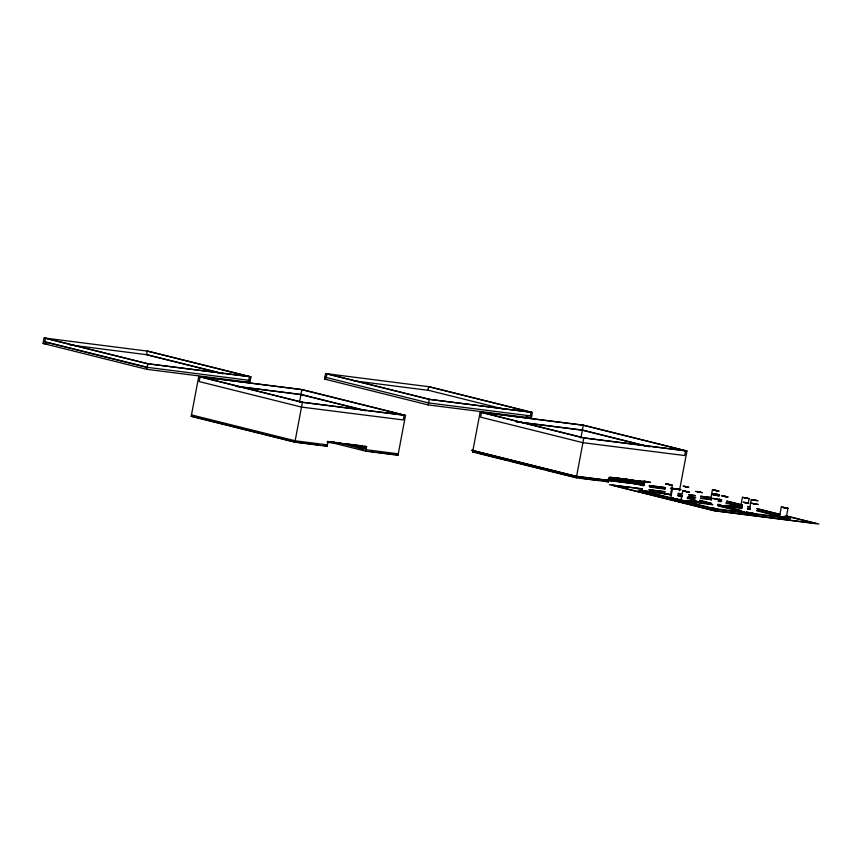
<?xml version="1.0" encoding="UTF-8"?>
<svg xmlns="http://www.w3.org/2000/svg" width="862" height="862" viewBox="0 0 862 862"><rect width="100%" height="100%" fill="white"/><g stroke="black" fill="none" stroke-linecap="round" stroke-linejoin="round"><path stroke-width="1.29" d="M222.989 373.731L146.583 354.681L147.251 351.006L250.939 376.856L249.894 382.362L146.777 369.324L43.1 343.464L44.145 337.958L147.262 351.093L249.571 376.597L248.892 380.185M146.777 369.324L147.822 363.732L45.503 338.216L44.824 341.805L147.143 367.32L250.26 380.444M365.79 451.182L366.641 446.656L327.959 441.753L327.097 446.279L294.89 442.206L191.202 416.357L198.734 376.511L301.851 389.549L405.528 415.398L397.996 455.255L365.79 451.182L333.702 443.176L327.258 442.368M200.103 376.759L199.187 381.564L301.506 407.079L403.265 419.945L404.17 415.15L301.851 389.635L200.103 376.759L302.411 402.274L405.528 415.398M299.47 402.457L301.851 389.549M294.89 442.206L302.411 402.274L404.17 415.15M353.97 380.832L428.005 390.281L428.673 386.607L532.36 412.456L531.315 417.962L428.198 404.924L324.521 379.075L325.567 373.558L428.673 386.693L530.992 412.198L530.313 415.786M326.245 377.405L326.924 373.817L429.244 399.332L532.36 412.456M333.702 443.176L333.982 441.743M428.198 404.924L429.244 399.332L325.567 373.558M648.062 482.257L609.38 477.354L608.518 481.89L576.312 477.807L472.624 451.957L480.156 412.111L583.272 425.149L686.949 451.009L679.418 490.855M481.513 412.359L480.608 417.165L582.927 442.68L684.687 455.545L685.592 450.751L583.272 425.235L481.513 412.359L583.833 437.874L685.592 450.751M582.303 430.278L583.272 425.149M580.891 438.068L582.378 430.203L645.746 446.01M576.312 477.807L583.833 437.874M669.041 494.346L670.517 494.799L672.328 485.187L665.615 483.905L672.328 485.187M675.711 498.678L677.435 499.206L670.722 497.924L672.532 488.323L679.267 489.584L672.554 488.345M685.947 501.231L687.671 501.759L680.948 500.477L682.769 490.877L689.503 492.137L686.292 491.631M710.654 499.421L711.581 499.777L710.59 499.454L712.421 489.832L719.134 491.114L712.421 489.875M741.816 507.319L740.598 506.931L742.43 497.309L749.132 498.57L748.238 503.397M750.457 509.474L749.466 509.14L751.276 499.54L754.649 500.079M782.858 517.469L779.485 516.629L781.295 507.028L787.954 508.235L786.219 517.89L780.681 516.78M670.722 497.924L673.728 498.29M680.948 500.477L683.965 500.833L682.898 500.811M713.617 508.537C724.231 510.293 712.195 508.828 711.635 507.966M740.598 506.931L741.805 506.996M749.466 509.14L750.446 509.183M779.485 516.629L780.455 516.661L778.149 516.349L784.851 517.653M684.439 486.416L687.402 486.987L686.227 486.847M672.608 498.268L673.631 498.387M714.286 490.187L717.249 490.769L714.307 490.219M714.447 493.894L715.622 494.034M695.677 501.361L696.852 501.501M723.315 496.113L724.64 496.275M749.078 498.624L745.942 498.085M753.162 499.885L754.336 500.025M715.697 508.882L713.025 508.3L715.805 508.86M754.455 513.774L751.858 513.332M788.008 508.311L783.202 507.406L784.506 507.535M781.618 517.081L784 517.534L781.478 516.963M670.442 494.82L663.794 493.506L667.597 494.152M720.201 505.358C718.682 505.574 727.733 507.244 725.567 506.35M781.543 516.974L782.534 517.114M711.581 504.27L710.805 504.248L712.271 504.701M685.462 501.264L684.633 501.253M69.897 344.897L146.583 354.681L223.042 373.655M43.1 343.464L47.065 343.97M324.521 379.075L327.161 379.409M147.822 363.732L249.571 376.597M429.244 399.332L530.992 412.198M250.939 376.856L147.822 363.807L44.145 337.958M531.682 416.044L428.565 402.92L324.888 377.147M236.188 386.241L300.946 394.44L365.703 410.581M516.295 421.68L582.367 430.041L649.711 446.828M236.242 386.413L300.957 394.602L365.617 410.732M516.349 421.852L582.378 430.203M686.949 451.009L583.843 437.961L480.156 412.111M474.186 450.6L471.536 450.266L576.581 476.46L644.033 484.983M191.202 416.357L196.364 417.003M472.624 451.957L476.492 452.442M225.327 424.61L227.924 424.944M512.782 461.558L515.379 461.892M327.194 441.409L341.384 443.208M345.253 443.693L362.018 445.816M609.908 477.171L634.41 480.274M636.996 480.597L644.733 481.578M260.098 433.284L262.705 433.618M350.888 445.352L363.883 447.001M547.564 470.232L550.161 470.566M608.68 477.968L615.123 478.776L643.364 485.823M631.006 480.791L644 482.429M608.098 479.164L643.936 483.69M608.26 480.123L643.914 484.638M327.377 444.846L295.16 440.773L191.483 414.913M366.059 449.738L398.276 453.811M576.581 476.287L643.979 484.81M649.258 485.478L665.518 487.623M670.679 488.269L679.698 489.411M649.312 485.651L665.184 487.666M670.474 488.334L681.055 489.67L678.459 489.023M370.531 451.526L373.127 451.86M375.724 452.184L393.923 454.489L391.305 453.832M580.201 478.054L598.39 480.349M664.947 488.776L649.334 486.48M649.786 487.105L665.248 489.066M642.449 488.819L609.38 484.638L714.436 510.821L818.9 524.042L786.478 515.961M649.054 489.648L664.925 491.663M678.146 493.333L680.797 493.667M688.727 494.669L695.343 495.51M700.634 496.178L711.204 497.514M642.502 488.991L612.106 485.144L714.426 510.66L816.174 523.525L785.099 515.778M649.108 489.821L664.968 491.836M678.178 493.506L680.829 493.84M688.749 494.842L695.365 495.682M700.644 496.35L711.215 497.686M667.274 493.71L637.955 490.004L675.474 499.357L680.797 500.035M677.952 495.068L681.95 495.575M688.619 496.415L695.278 497.255M700.612 497.934L711.269 499.281M643.817 491.286L642.071 490.78L671.39 494.702M687.995 496.803L695.785 497.783M700.978 498.441L711.355 499.755M681.939 499.723L675.452 498.893L645.444 491.502M687.133 500.38L705.299 502.675L700.084 501.372M718.014 504.281L720.61 504.615M725.793 505.272L741.374 507.233M687.467 500.876L711.452 503.914M718.132 504.755L720.804 505.1M726.127 505.768L742.117 507.793M747.451 508.472L750.112 508.806M683.501 500.542L676.832 499.701L714.35 509.054L751.664 513.774L746.492 512.481M687.499 501.048L711.484 504.087M718.165 504.927L720.837 505.272M723.498 505.606L742.15 507.966M747.483 508.634L750.145 508.979M685.624 501.307L712.874 504.723M726.881 506.49L741.158 508.3M747.645 509.119L750.242 509.453M684.32 501.113L714.329 508.591L744.175 512.373L718.078 505.865M784.021 517.351L753 513.483L746.47 511.856M682.187 495.779L680.754 495.65L682.208 496.124M695.246 501.113C690.742 500.693 702.325 503.063 699.739 501.996M647.082 491.9L648.806 492.051L644.108 491.351M751.362 512.998L749.649 512.836L756.362 514.118L752.548 513.31M715.061 508.806L714.544 508.72M643.612 490.898L645.282 491.297M667.738 494.357L668.449 494.357M643.795 490.92L646.856 491.652L645.886 491.415M712.928 508.138L714.566 508.429M646.78 491.857L645.099 491.555M721.645 505.563L724.608 506.123M712.982 508.149L714.318 508.386M668.653 484.412L667.479 484.272L668.815 484.616M746.093 498.107C749.638 498.592 742.063 497.126 745.479 497.999M647.567 481.955L648.741 482.095L647.405 481.75M725.114 496.544L726.289 496.684L721.451 495.747L728.164 497.029L724.791 496.189M715.675 495.133L714.523 494.993L717.464 495.575L712.615 494.648L719.35 495.919L715.622 495.014M676.207 489.099L677.381 489.239L676.056 488.894M784.97 507.804L786.144 507.944L784.959 507.621M686.443 491.652C690.02 492.127 682.284 490.661 685.829 491.534M754.509 503.731L753.442 503.591L758.183 504.518L754.455 503.613M746.309 502.912C749.908 503.397 742.15 501.91 745.695 502.794M715.837 498.839C712.583 498.473 720.223 499.852 716.3 498.926M696.13 501.253L698.64 501.932L697.164 501.738M743.874 512.222C740.447 511.716 747.074 513.138 745.027 512.448M686.077 486.825C695.72 488.409 676.185 484.692 685.775 486.771M754.81 500.294L756.136 500.466L754.8 500.111M699.136 492.159L700.461 492.331L699.125 491.976M754.972 504.001L756.297 504.173L754.961 503.817M746.158 502.891C755.769 504.464 736.213 500.757 745.846 502.826M715.988 498.872C703.37 496.717 729.026 501.824 716.139 498.786M666.983 494.045L665.69 493.872L666.843 494.195M723.143 506.123L724.468 506.285L723.132 505.94M674.246 498.678L675.571 498.85L675.043 498.667M754.293 499.906L758.01 500.811L753.226 499.938M668.6 484.282L670.442 484.843L668.966 484.649M715.579 493.915C729.22 497.051 702.778 491.868 715.923 494.098M647.243 481.718L645.832 481.513L647.61 482.084M725.157 496.674L724.457 496.544M698.974 491.954L697.552 491.749L698.673 492.073M785.023 507.933L781.295 507.028M675.894 488.862L674.44 488.657L676.261 489.228M754.81 503.785L751.459 503.225L754.821 504.087M746.352 503.042L745.652 502.912M667.5 494.432L666.811 494.303M645.185 491.157L647.06 491.534M722.981 505.908L721.526 505.703L722.992 506.091M782.491 516.984L783.86 517.254M696.798 501.372L699.535 501.943M744.175 512.276L740.835 511.716L747.548 512.998L745.511 512.427M754.659 500.38L751.298 499.561M645.907 491.297L645.649 491.362M745.63 498.02L742.419 497.331M716.085 494.12L717.41 494.454L714.469 493.926M685.98 491.566L682.79 490.898M697.013 501.706L695.699 501.393M781.274 517.06L780.035 516.747M685.613 486.739L684.503 486.459M724.5 496.426L723.315 496.124M753.302 513.45L754.487 513.752M684.019 501.145L682.898 500.865M714.63 508.558L715.934 508.709L715.341 508.591M673.642 498.559L672.672 498.322M713.714 508.558L711.042 508.02M427.994 390.195L503.16 408.933M526.132 416.669L531.315 417.962M719.037 499.141L721.634 499.788M726.828 501.081L742.387 504.96M756.653 508.515L779.991 514.345M246.004 381.392L249.894 382.362M719.037 499.313L721.634 499.96M726.817 501.242L742.354 505.121M747.537 506.414L750.123 507.061M757.892 509L779.916 514.485M719.102 500.908L721.699 501.555M726.871 502.848L742.397 506.716M747.569 508.009L750.155 508.655M756.696 510.282L779.981 516.09M782.567 516.737L790.325 518.665L753.022 513.946L746.546 512.33M717.863 501.059L720.481 501.706M725.696 503.009L741.352 506.91M756.75 510.757L782.847 517.265M626.674 479.294L628.721 479.811M624.799 478.852L644.388 483.733M618.011 477.99L644.129 484.509M638.893 483.873L644.108 485.177M688.016 497.277L694.546 498.904M699.761 500.208L711.538 503.44M722.981 506.005L741.255 510.552M677.92 495.219L681.799 496.189M688.264 497.805L694.729 499.41M699.912 500.703L711.549 503.613M718.089 505.24L741.374 511.047M677.855 495.37L681.734 496.34M688.199 497.956L694.675 499.561M699.847 500.854L711.484 503.764M718.024 505.391L743.906 511.845M677.898 495.844L681.81 496.814M687.036 498.117L694.858 500.068M198.734 376.511L302.422 402.36M603.389 480.608L608.518 481.89M43.466 341.546L147.143 367.395M595.771 479.541L598.39 480.188M472.904 450.514L576.581 476.374M478.011 453.056L506.748 460.211M512.793 461.72L541.519 468.885M546.26 470.07L576.301 477.559M366.641 446.656L364.604 446.139L364.012 449.231L337.893 442.712M361.717 446.204L365.596 447.173M392.813 453.962L397.996 455.255M344.681 443.574L365.574 448.779M358.775 448.596L362.697 449.576M323.25 445.32L327.097 446.279M315.654 444.264L318.272 444.911L294.879 441.958L264.839 434.47M195.286 417.122L224.023 424.287M230.068 425.796L258.794 432.961M785.422 517.609L786.144 517.836M643.903 481.158L650.616 482.44L643.957 481.147M695.623 491.394L702.336 492.676L695.677 491.383M716.872 508.936L717.561 509.14L716.872 508.936M648.127 491.793L648.784 492.019L648.127 491.793"/></g></svg>
